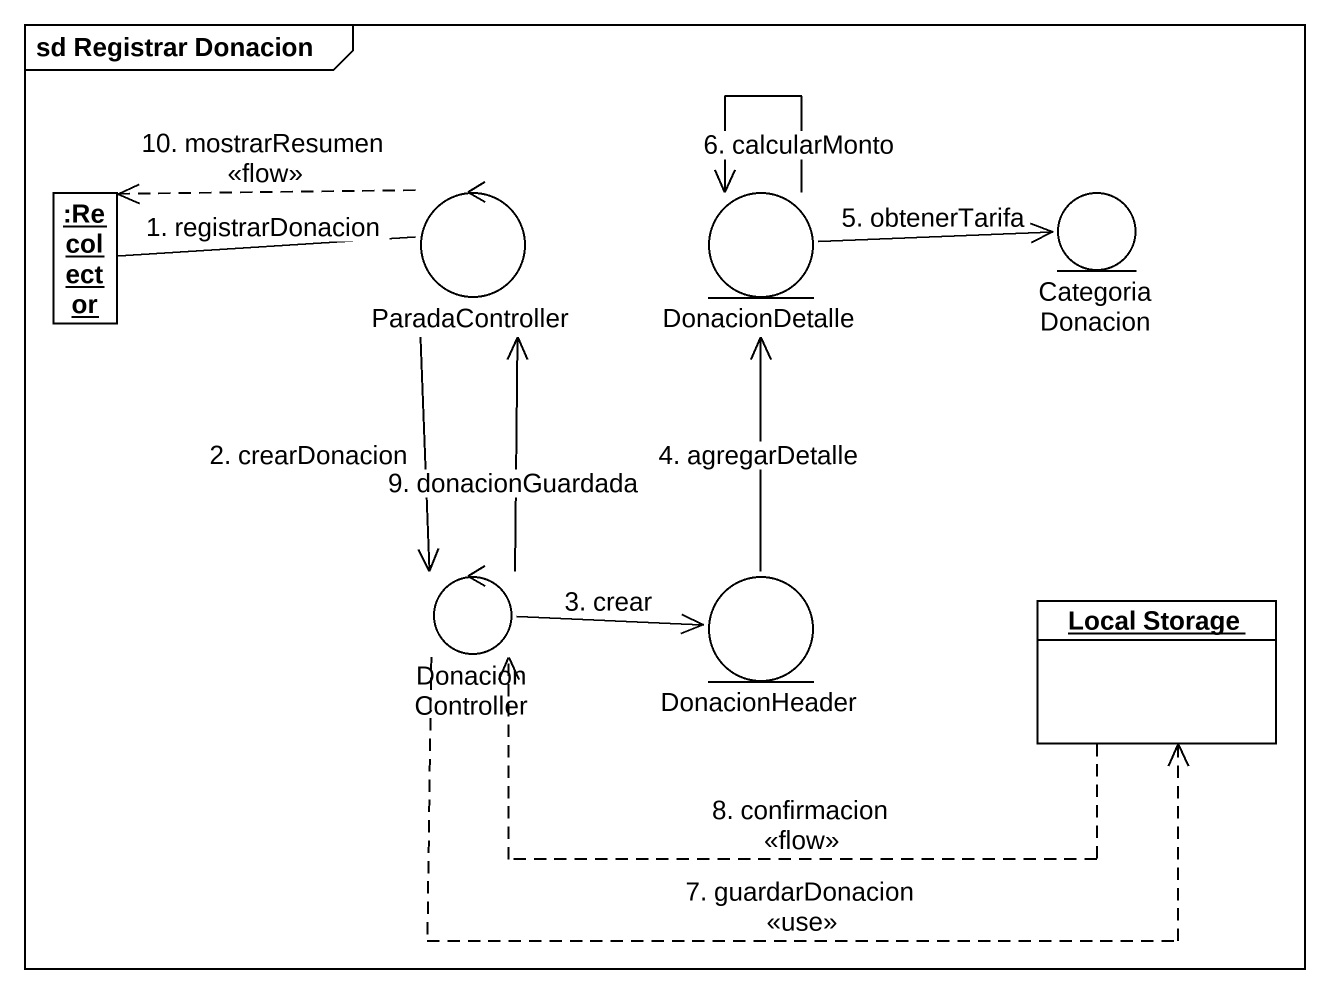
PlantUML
@startuml
mainframe sd Registrar Donacion
allowmixing
hide circle
hide empty members
object ":Recolector" as Recolector
control ParadaController
entity DonacionDetalle
entity CategoriaDonacion
control DonacionController
entity DonacionHeader
object "Local Storage" as Local_Storage
Recolector -right- ParadaController : 1. registrarDonacion
ParadaController .left.> Recolector : 10. mostrarResumen\n<<flow>>
ParadaController --> DonacionController : 2. crearDonacion
DonacionDetalle --> DonacionDetalle : 6. calcularMonto
DonacionDetalle -right-> CategoriaDonacion : 5. obtenerTarifa
DonacionController -up-> ParadaController : 9. donacionGuardada
DonacionController -right-> DonacionHeader : 3. crear
DonacionController .right.> Local_Storage : 7. guardarDonacion\n<<use>>
DonacionHeader -up-> DonacionDetalle : 4. agregarDetalle
Local_Storage .left.> DonacionController : 8. confirmacion\n<<flow>>
@enduml
